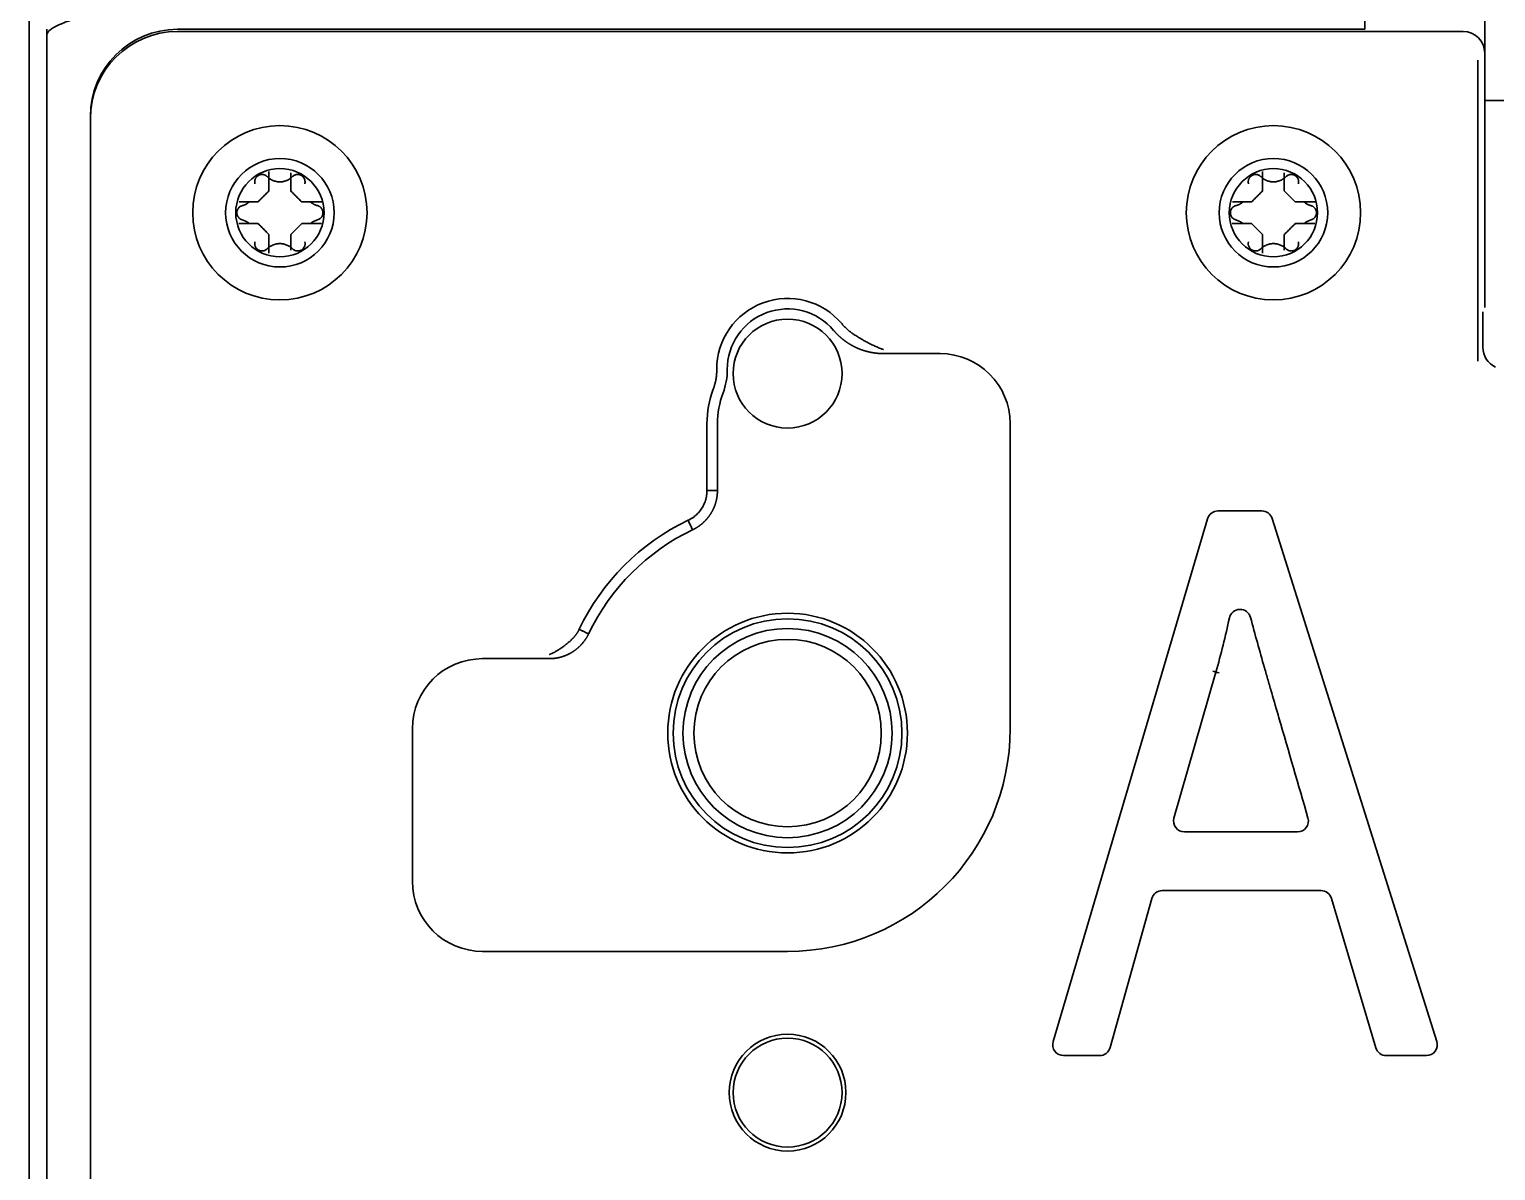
# Model space of a CAD drawing. Extents: x -760 to 4209, y 5795 to 10328.
# Drawn here: x 1849.3 to 1916.6, y 10104.2 to 10156.6 of the extents above; entities that cross this region are included whole.
import ezdxf

# ---------------------------------------------------------------- set-up
doc = ezdxf.new("R2010")
doc.units = 0
doc.header["$LTSCALE"] = 5
doc.layers.add('1', color=7, linetype='CONTINUOUS', true_color=0xffffff)

msp = doc.modelspace()

# ---------------------------------------------------------------- linework, layer by layer
at = {"layer": '1', "color": 7, "linetype": 'Continuous', "lineweight": 35}
for p, q in [((1849.255, 10156.322), (1849.255, 10158.322)), ((1910.555, 10156.622), (1910.555, 10158.422)), ((1916.055, 10157.08), (1916.055, 10153.539)), ((1849.255, 10156.322), (1849.255, 9476.422)), ((1850.055, 10156.622), (1850.055, 10156.372)), ((1850.055, 9177.522), (1850.055, 10156.372)), ((1910.555, 10156.622), (1856.055, 10156.622)), ((1856.055, 10156.522), (1915.056, 10156.522)), ((1915.739, 10155.207), (1915.739, 10141.394)), ((1916.055, 10153.539), (1916.055, 10153.353)), ((1916.055, 10153.353), (2643.555, 10153.353)), ((1916.055, 10153.353), (1916.055, 10143.857)), ((1852.055, 10152.622), (1852.055, 10065.019)), ((1852.055, 10066.521), (1852.055, 10152.522)), ((1915.967, 10142.033), (1915.967, 10143.658)), ((1915.967, 10142.033), (1915.967, 10143.658)), ((1891.055, 10141.739), (1888.464, 10141.739)), ((1915.967, 10142.033), (1915.967, 10142.033)), ((1880.355, 10135.458), (1880.355, 10138.522)), ((1880.838, 10138.522), (1880.838, 10135.458)), ((1894.272, 10124.522), (1894.272, 10138.522)), ((1903.335, 10134.163), (1896.245, 10110.163)), ((1905.82, 10134.522), (1903.815, 10134.522)), ((1913.85, 10110.172), (1906.297, 10134.172)), ((1873.119, 10127.739), (1870.055, 10127.739)), ((1901.789, 10120.425), (1903.717, 10127.122)), ((1866.838, 10124.522), (1866.838, 10117.522)), ((1907.46, 10119.787), (1902.27, 10119.787)), ((1898.859, 10109.887), (1900.77, 10116.729)), ((1901.252, 10117.094), (1908.54, 10117.094)), ((1909.019, 10116.736), (1911.051, 10109.88)), ((1870.055, 10114.304), (1884.055, 10114.304)), ((1896.724, 10109.522), (1898.377, 10109.522)), ((1911.53, 10109.522), (1913.373, 10109.522))]:
    msp.add_line(p, q, dxfattribs=at)
for centre, radius in [((1860.755, 10148.204), 4), ((1906.355, 10148.204), 4), ((1860.755, 10148.204), 2.49), ((1860.755, 10148.204), 2.025), ((1906.355, 10148.204), 2.49), ((1906.355, 10148.204), 2.025), ((1884.055, 10140.822), 2.5), ((1884.055, 10124.322), 5.5), ((1884.055, 10124.32), 5.25), ((1884.055, 10124.322), 4.8), ((1884.055, 10124.322), 4.3), ((1884.055, 10107.822), 2.68), ((1884.055, 10107.822), 2.5)]:
    msp.add_circle(centre, radius, dxfattribs=at)
for centre, radius, start, end in [((1856.055, 10152.622), 4, 90, 180), ((1856.055, 10152.522), 4, 90, 180), ((1884.055, 10141.022), 3.25, 40.12402, 180.27494), ((1884.055, 10141.022), 2.767, 40.12402, 180.27494), ((1891.055, 10138.522), 3.217, 0, 90), ((1884.855, 10138.522), 4.5, 159.36558, 180), ((1884.855, 10138.522), 4.017, 159.36558, 180), ((1884.055, 10124.522), 10.6, 115.50031, 154.49969), ((1903.815, 10134.022), 0.5, 90, 163.54074), ((1905.82, 10134.022), 0.5, 17.47032, 90), ((1884.055, 10124.522), 10.117, 115.50031, 154.49969), ((1904.823, 10129.502), 0.5, 14.73644, 167.89897), ((1870.055, 10124.522), 3.217, 90, 180), ((1884.055, 10124.522), 10.217, 270, 0), ((1902.27, 10120.287), 0.5, 163.94567, 270), ((1907.46, 10120.287), 0.5, 270, 16.1636), ((1870.055, 10117.522), 3.217, 180, 270), ((1901.252, 10116.594), 0.5, 90, 164.3881), ((1908.54, 10116.594), 0.5, 16.50585, 90), ((1896.724, 10110.022), 0.5, 163.54074, 270), ((1898.377, 10110.022), 0.5, 270, 344.3881), ((1911.53, 10110.022), 0.5, 196.50585, 270), ((1913.373, 10110.022), 0.5, 270, 17.47032)]:
    msp.add_arc(centre, radius, start, end, dxfattribs=at)
for centre, major_axis, ratio, start_param, end_param in [((1915.054, 10155.521), (0.708, 0.708), 0.998783, 5.498396, 7.067974), ((1916.968, 10142.035), (-0.709, -0.709), 0.997569, 5.498396, 6.644262), ((1903.572, 10127.163), (-0.144, 0.041), 0.003982, 3.141593, 4.712389), ((1903.861, 10127.081), (-0.144, 0.041), 0.003982, 4.712389, 6.283185)]:
    msp.add_ellipse(centre, major_axis=major_axis, ratio=ratio, start_param=start_param, end_param=end_param, dxfattribs=at)
for points, knots in [([(1851.855, 10157.281), (1851.743, 10157.244), (1851.632, 10157.207), (1851.412, 10157.133), (1851.305, 10157.096), (1851.097, 10157.022), (1850.997, 10156.985), (1850.807, 10156.912), (1850.718, 10156.875), (1850.554, 10156.801), (1850.479, 10156.764), (1850.345, 10156.69), (1850.287, 10156.653), (1850.189, 10156.58), (1850.149, 10156.543), (1850.09, 10156.469), (1850.07, 10156.432), (1850.061, 10156.395)], [0, 0, 0, 0, 0.125, 0.125, 0.25, 0.25, 0.375, 0.375, 0.5, 0.5, 0.625, 0.625, 0.75, 0.75, 0.875, 0.875, 1, 1, 1, 1]), ([(1850.061, 10156.395), (1850.06, 10156.392), (1850.058, 10156.384), (1850.056, 10156.377), (1850.055, 10156.373), (1850.055, 10156.372), (1850.055, 10156.372)], [0, 0, 0, 0, 0.244951, 0.494182, 0.746344, 1, 1, 1, 1]), ([(1859.61, 10149.536), (1859.606, 10149.554), (1859.599, 10149.589), (1859.599, 10149.625), (1859.6, 10149.653), (1859.601, 10149.662), (1859.604, 10149.68), (1859.606, 10149.689), (1859.612, 10149.716), (1859.617, 10149.733), (1859.628, 10149.759), (1859.631, 10149.767), (1859.64, 10149.783), (1859.644, 10149.791), (1859.659, 10149.815), (1859.67, 10149.83), (1859.688, 10149.851), (1859.694, 10149.858), (1859.708, 10149.87), (1859.714, 10149.877), (1859.736, 10149.894), (1859.751, 10149.905), (1859.775, 10149.919), (1859.783, 10149.923), (1859.8, 10149.931), (1859.809, 10149.935), (1859.835, 10149.944), (1859.852, 10149.95), (1859.88, 10149.955), (1859.889, 10149.956), (1859.907, 10149.958), (1859.917, 10149.959), (1859.935, 10149.96), (1859.945, 10149.96), (1859.963, 10149.959), (1859.972, 10149.958), (1859.999, 10149.954), (1860.017, 10149.95), (1860.043, 10149.942), (1860.052, 10149.939), (1860.069, 10149.932), (1860.077, 10149.928), (1860.102, 10149.916), (1860.117, 10149.907), (1860.139, 10149.891), (1860.147, 10149.886), (1860.16, 10149.874), (1860.167, 10149.868), (1860.174, 10149.861)], [0, 0, 0, 0, 0.0625, 0.125, 0.125, 0.15625, 0.15625, 0.1875, 0.1875, 0.25, 0.25, 0.28125, 0.28125, 0.3125, 0.3125, 0.375, 0.375, 0.40625, 0.40625, 0.4375, 0.4375, 0.5, 0.5, 0.53125, 0.53125, 0.5625, 0.5625, 0.625, 0.625, 0.65625, 0.65625, 0.6875, 0.6875, 0.71875, 0.71875, 0.75, 0.75, 0.8125, 0.8125, 0.84375, 0.84375, 0.875, 0.875, 0.9375, 0.9375, 0.96875, 0.96875, 1, 1, 1, 1]), ([(1860.174, 10149.861), (1860.211, 10149.824), (1860.252, 10149.79), (1860.318, 10149.746), (1860.341, 10149.732), (1860.377, 10149.713), (1860.389, 10149.707), (1860.413, 10149.695), (1860.425, 10149.69), (1860.488, 10149.664), (1860.539, 10149.648), (1860.605, 10149.635), (1860.618, 10149.632), (1860.645, 10149.628), (1860.659, 10149.626), (1860.7, 10149.622), (1860.727, 10149.621), (1860.81, 10149.621), (1860.864, 10149.626), (1860.943, 10149.642), (1860.969, 10149.649), (1861.008, 10149.661), (1861.021, 10149.665), (1861.047, 10149.674), (1861.059, 10149.679), (1861.121, 10149.705), (1861.168, 10149.73), (1861.235, 10149.775), (1861.257, 10149.791), (1861.298, 10149.825), (1861.318, 10149.843), (1861.337, 10149.861)], [0, 0, 0, 0, 0.125, 0.125, 0.1875, 0.1875, 0.21875, 0.21875, 0.25, 0.25, 0.375, 0.375, 0.40625, 0.40625, 0.4375, 0.4375, 0.5, 0.5, 0.625, 0.625, 0.6875, 0.6875, 0.71875, 0.71875, 0.75, 0.75, 0.875, 0.875, 0.9375, 0.9375, 1, 1, 1, 1]), ([(1860.255, 10149.204), (1860.255, 10149.258), (1860.255, 10149.366), (1860.255, 10149.528), (1860.255, 10149.687), (1860.255, 10149.842), (1860.255, 10149.977), (1860.255, 10150.064), (1860.255, 10150.099)], [0, 0, 0, 0, 0.176379, 0.352757, 0.529136, 0.705514, 0.881893, 1, 1, 1, 1]), ([(1861.255, 10150.043), (1861.255, 10149.988), (1861.255, 10149.931), (1861.255, 10149.766), (1861.255, 10149.656), (1861.255, 10149.433), (1861.255, 10149.319), (1861.255, 10149.204)], [0, 0, 0, 0, 0.207293, 0.207293, 0.603646, 0.603646, 1, 1, 1, 1]), ([(1861.337, 10149.861), (1861.349, 10149.874), (1861.377, 10149.898), (1861.408, 10149.916), (1861.433, 10149.928), (1861.441, 10149.932), (1861.458, 10149.939), (1861.466, 10149.942), (1861.493, 10149.95), (1861.51, 10149.954), (1861.538, 10149.958), (1861.547, 10149.959), (1861.565, 10149.96), (1861.575, 10149.96), (1861.602, 10149.959), (1861.62, 10149.957), (1861.648, 10149.952), (1861.657, 10149.949), (1861.675, 10149.944), (1861.683, 10149.941), (1861.709, 10149.932), (1861.726, 10149.924), (1861.75, 10149.91), (1861.758, 10149.905), (1861.773, 10149.894), (1861.781, 10149.889), (1861.802, 10149.871), (1861.815, 10149.858), (1861.834, 10149.837), (1861.84, 10149.83), (1861.851, 10149.815), (1861.856, 10149.808), (1861.87, 10149.784), (1861.879, 10149.768), (1861.889, 10149.742), (1861.892, 10149.734), (1861.898, 10149.716), (1861.9, 10149.707), (1861.906, 10149.681), (1861.909, 10149.663), (1861.911, 10149.635), (1861.911, 10149.626), (1861.911, 10149.608), (1861.91, 10149.599), (1861.907, 10149.572), (1861.904, 10149.554), (1861.9, 10149.536)], [0, 0, 0, 0, 0.0625, 0.125, 0.125, 0.15625, 0.15625, 0.1875, 0.1875, 0.25, 0.25, 0.28125, 0.28125, 0.3125, 0.3125, 0.375, 0.375, 0.40625, 0.40625, 0.4375, 0.4375, 0.5, 0.5, 0.53125, 0.53125, 0.5625, 0.5625, 0.625, 0.625, 0.65625, 0.65625, 0.6875, 0.6875, 0.75, 0.75, 0.78125, 0.78125, 0.8125, 0.8125, 0.875, 0.875, 0.90625, 0.90625, 0.9375, 0.9375, 1, 1, 1, 1]), ([(1905.21, 10149.536), (1905.206, 10149.554), (1905.199, 10149.589), (1905.199, 10149.625), (1905.2, 10149.653), (1905.201, 10149.662), (1905.204, 10149.68), (1905.206, 10149.689), (1905.212, 10149.716), (1905.217, 10149.733), (1905.228, 10149.759), (1905.231, 10149.767), (1905.24, 10149.783), (1905.244, 10149.791), (1905.259, 10149.815), (1905.27, 10149.83), (1905.288, 10149.851), (1905.294, 10149.858), (1905.308, 10149.87), (1905.314, 10149.877), (1905.336, 10149.894), (1905.351, 10149.905), (1905.375, 10149.919), (1905.383, 10149.923), (1905.4, 10149.931), (1905.409, 10149.935), (1905.435, 10149.944), (1905.452, 10149.95), (1905.48, 10149.955), (1905.489, 10149.956), (1905.507, 10149.958), (1905.517, 10149.959), (1905.535, 10149.96), (1905.545, 10149.96), (1905.563, 10149.959), (1905.572, 10149.958), (1905.599, 10149.954), (1905.617, 10149.95), (1905.643, 10149.942), (1905.652, 10149.939), (1905.669, 10149.932), (1905.677, 10149.928), (1905.702, 10149.916), (1905.717, 10149.907), (1905.739, 10149.891), (1905.747, 10149.886), (1905.76, 10149.874), (1905.767, 10149.868), (1905.774, 10149.861)], [0, 0, 0, 0, 0.0625, 0.125, 0.125, 0.15625, 0.15625, 0.1875, 0.1875, 0.25, 0.25, 0.28125, 0.28125, 0.3125, 0.3125, 0.375, 0.375, 0.40625, 0.40625, 0.4375, 0.4375, 0.5, 0.5, 0.53125, 0.53125, 0.5625, 0.5625, 0.625, 0.625, 0.65625, 0.65625, 0.6875, 0.6875, 0.71875, 0.71875, 0.75, 0.75, 0.8125, 0.8125, 0.84375, 0.84375, 0.875, 0.875, 0.9375, 0.9375, 0.96875, 0.96875, 1, 1, 1, 1]), ([(1905.774, 10149.861), (1905.811, 10149.824), (1905.852, 10149.79), (1905.918, 10149.746), (1905.941, 10149.732), (1905.977, 10149.713), (1905.989, 10149.707), (1906.013, 10149.695), (1906.025, 10149.69), (1906.088, 10149.664), (1906.139, 10149.648), (1906.205, 10149.635), (1906.218, 10149.632), (1906.245, 10149.628), (1906.259, 10149.626), (1906.3, 10149.622), (1906.327, 10149.621), (1906.41, 10149.621), (1906.464, 10149.626), (1906.543, 10149.642), (1906.569, 10149.649), (1906.608, 10149.661), (1906.621, 10149.665), (1906.647, 10149.674), (1906.659, 10149.679), (1906.721, 10149.705), (1906.768, 10149.73), (1906.835, 10149.775), (1906.857, 10149.791), (1906.898, 10149.825), (1906.918, 10149.843), (1906.937, 10149.861)], [0, 0, 0, 0, 0.125, 0.125, 0.1875, 0.1875, 0.21875, 0.21875, 0.25, 0.25, 0.375, 0.375, 0.40625, 0.40625, 0.4375, 0.4375, 0.5, 0.5, 0.625, 0.625, 0.6875, 0.6875, 0.71875, 0.71875, 0.75, 0.75, 0.875, 0.875, 0.9375, 0.9375, 1, 1, 1, 1]), ([(1905.855, 10149.204), (1905.855, 10149.258), (1905.855, 10149.366), (1905.855, 10149.528), (1905.855, 10149.687), (1905.855, 10149.842), (1905.855, 10149.977), (1905.855, 10150.064), (1905.855, 10150.099)], [0, 0, 0, 0, 0.176379, 0.352757, 0.529136, 0.705514, 0.881893, 1, 1, 1, 1]), ([(1906.855, 10150.043), (1906.855, 10149.988), (1906.855, 10149.931), (1906.855, 10149.766), (1906.855, 10149.656), (1906.855, 10149.433), (1906.855, 10149.319), (1906.855, 10149.204)], [0, 0, 0, 0, 0.207293, 0.207293, 0.603646, 0.603646, 1, 1, 1, 1]), ([(1906.937, 10149.861), (1906.949, 10149.874), (1906.977, 10149.898), (1907.008, 10149.916), (1907.033, 10149.928), (1907.041, 10149.932), (1907.058, 10149.939), (1907.066, 10149.942), (1907.093, 10149.95), (1907.11, 10149.954), (1907.138, 10149.958), (1907.147, 10149.959), (1907.165, 10149.96), (1907.175, 10149.96), (1907.202, 10149.959), (1907.22, 10149.957), (1907.248, 10149.952), (1907.257, 10149.949), (1907.275, 10149.944), (1907.283, 10149.941), (1907.309, 10149.932), (1907.326, 10149.924), (1907.35, 10149.91), (1907.358, 10149.905), (1907.373, 10149.894), (1907.381, 10149.889), (1907.402, 10149.871), (1907.415, 10149.858), (1907.434, 10149.837), (1907.44, 10149.83), (1907.451, 10149.815), (1907.456, 10149.808), (1907.47, 10149.784), (1907.479, 10149.768), (1907.489, 10149.742), (1907.492, 10149.734), (1907.498, 10149.716), (1907.5, 10149.707), (1907.506, 10149.681), (1907.509, 10149.663), (1907.511, 10149.635), (1907.511, 10149.626), (1907.511, 10149.608), (1907.51, 10149.599), (1907.507, 10149.572), (1907.504, 10149.554), (1907.5, 10149.536)], [0, 0, 0, 0, 0.0625, 0.125, 0.125, 0.15625, 0.15625, 0.1875, 0.1875, 0.25, 0.25, 0.28125, 0.28125, 0.3125, 0.3125, 0.375, 0.375, 0.40625, 0.40625, 0.4375, 0.4375, 0.5, 0.5, 0.53125, 0.53125, 0.5625, 0.5625, 0.625, 0.625, 0.65625, 0.65625, 0.6875, 0.6875, 0.75, 0.75, 0.78125, 0.78125, 0.8125, 0.8125, 0.875, 0.875, 0.90625, 0.90625, 0.9375, 0.9375, 1, 1, 1, 1]), ([(1859.029, 10147.879), (1859.012, 10147.884), (1858.978, 10147.896), (1858.946, 10147.913), (1858.923, 10147.928), (1858.915, 10147.934), (1858.901, 10147.945), (1858.894, 10147.951), (1858.874, 10147.97), (1858.862, 10147.983), (1858.845, 10148.005), (1858.84, 10148.013), (1858.83, 10148.028), (1858.825, 10148.036), (1858.812, 10148.06), (1858.804, 10148.077), (1858.795, 10148.103), (1858.793, 10148.112), (1858.788, 10148.13), (1858.786, 10148.139), (1858.782, 10148.167), (1858.78, 10148.185), (1858.78, 10148.213), (1858.78, 10148.222), (1858.782, 10148.241), (1858.783, 10148.25), (1858.788, 10148.277), (1858.792, 10148.295), (1858.801, 10148.322), (1858.804, 10148.33), (1858.812, 10148.347), (1858.816, 10148.356), (1858.829, 10148.38), (1858.839, 10148.395), (1858.856, 10148.417), (1858.862, 10148.424), (1858.874, 10148.438), (1858.881, 10148.444), (1858.901, 10148.463), (1858.915, 10148.474), (1858.938, 10148.489), (1858.946, 10148.494), (1858.962, 10148.503), (1858.97, 10148.507), (1858.994, 10148.518), (1859.012, 10148.524), (1859.029, 10148.529)], [0, 0, 0, 0, 0.0625, 0.125, 0.125, 0.15625, 0.15625, 0.1875, 0.1875, 0.25, 0.25, 0.28125, 0.28125, 0.3125, 0.3125, 0.375, 0.375, 0.40625, 0.40625, 0.4375, 0.4375, 0.5, 0.5, 0.53125, 0.53125, 0.5625, 0.5625, 0.625, 0.625, 0.65625, 0.65625, 0.6875, 0.6875, 0.75, 0.75, 0.78125, 0.78125, 0.8125, 0.8125, 0.875, 0.875, 0.90625, 0.90625, 0.9375, 0.9375, 1, 1, 1, 1]), ([(1858.88, 10148.704), (1858.947, 10148.704), (1859.015, 10148.704), (1859.193, 10148.704), (1859.303, 10148.704), (1859.526, 10148.704), (1859.64, 10148.704), (1859.755, 10148.704)], [0, 0, 0, 0, 0.241257, 0.241257, 0.620628, 0.620628, 1, 1, 1, 1]), ([(1859.029, 10148.529), (1859.081, 10148.543), (1859.13, 10148.562), (1859.202, 10148.597), (1859.225, 10148.61), (1859.259, 10148.631), (1859.271, 10148.638), (1859.293, 10148.654), (1859.304, 10148.662), (1859.326, 10148.678), (1859.336, 10148.687), (1859.347, 10148.696)], [0, 0, 0, 0, 0.4426, 0.4426, 0.6639, 0.6639, 0.77455, 0.77455, 0.885201, 0.885201, 1, 1, 1, 1]), ([(1861.755, 10148.704), (1861.809, 10148.704), (1861.917, 10148.704), (1862.079, 10148.704), (1862.238, 10148.704), (1862.393, 10148.704), (1862.537, 10148.704), (1862.633, 10148.704), (1862.678, 10148.704)], [0, 0, 0, 0, 0.17105, 0.3421, 0.513149, 0.684199, 0.855249, 1, 1, 1, 1]), ([(1862.162, 10148.696), (1862.173, 10148.687), (1862.205, 10148.662), (1862.238, 10148.639), (1862.272, 10148.617), (1862.284, 10148.611), (1862.308, 10148.598), (1862.319, 10148.591), (1862.379, 10148.562), (1862.429, 10148.543), (1862.481, 10148.529)], [0, 0, 0, 0, 0.11426, 0.335695, 0.335695, 0.446413, 0.446413, 0.55713, 0.55713, 1, 1, 1, 1]), ([(1862.481, 10148.529), (1862.498, 10148.524), (1862.532, 10148.512), (1862.564, 10148.495), (1862.587, 10148.48), (1862.594, 10148.474), (1862.609, 10148.463), (1862.616, 10148.457), (1862.636, 10148.438), (1862.648, 10148.425), (1862.665, 10148.403), (1862.67, 10148.396), (1862.68, 10148.38), (1862.685, 10148.372), (1862.698, 10148.348), (1862.706, 10148.331), (1862.715, 10148.305), (1862.717, 10148.296), (1862.722, 10148.278), (1862.724, 10148.269), (1862.728, 10148.241), (1862.73, 10148.223), (1862.73, 10148.195), (1862.73, 10148.186), (1862.728, 10148.167), (1862.727, 10148.158), (1862.722, 10148.131), (1862.718, 10148.113), (1862.709, 10148.087), (1862.706, 10148.078), (1862.698, 10148.061), (1862.694, 10148.053), (1862.681, 10148.028), (1862.671, 10148.013), (1862.654, 10147.991), (1862.648, 10147.984), (1862.636, 10147.97), (1862.629, 10147.964), (1862.609, 10147.945), (1862.595, 10147.934), (1862.572, 10147.919), (1862.565, 10147.914), (1862.549, 10147.905), (1862.541, 10147.901), (1862.516, 10147.89), (1862.499, 10147.884), (1862.481, 10147.879)], [0, 0, 0, 0, 0.0625, 0.125, 0.125, 0.15625, 0.15625, 0.1875, 0.1875, 0.25, 0.25, 0.28125, 0.28125, 0.3125, 0.3125, 0.375, 0.375, 0.40625, 0.40625, 0.4375, 0.4375, 0.5, 0.5, 0.53125, 0.53125, 0.5625, 0.5625, 0.625, 0.625, 0.65625, 0.65625, 0.6875, 0.6875, 0.75, 0.75, 0.78125, 0.78125, 0.8125, 0.8125, 0.875, 0.875, 0.90625, 0.90625, 0.9375, 0.9375, 1, 1, 1, 1]), ([(1904.629, 10147.879), (1904.612, 10147.884), (1904.578, 10147.896), (1904.546, 10147.913), (1904.523, 10147.928), (1904.515, 10147.934), (1904.501, 10147.945), (1904.494, 10147.951), (1904.474, 10147.97), (1904.462, 10147.983), (1904.445, 10148.005), (1904.44, 10148.013), (1904.43, 10148.028), (1904.425, 10148.036), (1904.412, 10148.06), (1904.404, 10148.077), (1904.395, 10148.103), (1904.393, 10148.112), (1904.388, 10148.13), (1904.386, 10148.139), (1904.382, 10148.167), (1904.38, 10148.185), (1904.38, 10148.213), (1904.38, 10148.222), (1904.382, 10148.241), (1904.383, 10148.25), (1904.388, 10148.277), (1904.392, 10148.295), (1904.401, 10148.322), (1904.404, 10148.33), (1904.412, 10148.347), (1904.416, 10148.356), (1904.429, 10148.38), (1904.439, 10148.395), (1904.456, 10148.417), (1904.462, 10148.424), (1904.474, 10148.438), (1904.481, 10148.444), (1904.501, 10148.463), (1904.515, 10148.474), (1904.538, 10148.489), (1904.546, 10148.494), (1904.562, 10148.503), (1904.57, 10148.507), (1904.594, 10148.518), (1904.612, 10148.524), (1904.629, 10148.529)], [0, 0, 0, 0, 0.0625, 0.125, 0.125, 0.15625, 0.15625, 0.1875, 0.1875, 0.25, 0.25, 0.28125, 0.28125, 0.3125, 0.3125, 0.375, 0.375, 0.40625, 0.40625, 0.4375, 0.4375, 0.5, 0.5, 0.53125, 0.53125, 0.5625, 0.5625, 0.625, 0.625, 0.65625, 0.65625, 0.6875, 0.6875, 0.75, 0.75, 0.78125, 0.78125, 0.8125, 0.8125, 0.875, 0.875, 0.90625, 0.90625, 0.9375, 0.9375, 1, 1, 1, 1]), ([(1904.48, 10148.704), (1904.547, 10148.704), (1904.615, 10148.704), (1904.793, 10148.704), (1904.903, 10148.704), (1905.126, 10148.704), (1905.24, 10148.704), (1905.355, 10148.704)], [0, 0, 0, 0, 0.241257, 0.241257, 0.620628, 0.620628, 1, 1, 1, 1]), ([(1904.629, 10148.529), (1904.681, 10148.543), (1904.73, 10148.562), (1904.802, 10148.597), (1904.825, 10148.61), (1904.859, 10148.631), (1904.871, 10148.638), (1904.893, 10148.654), (1904.904, 10148.662), (1904.926, 10148.678), (1904.936, 10148.687), (1904.947, 10148.696)], [0, 0, 0, 0, 0.4426, 0.4426, 0.6639, 0.6639, 0.77455, 0.77455, 0.885201, 0.885201, 1, 1, 1, 1]), ([(1907.355, 10148.704), (1907.409, 10148.704), (1907.517, 10148.704), (1907.679, 10148.704), (1907.838, 10148.704), (1907.993, 10148.704), (1908.137, 10148.704), (1908.233, 10148.704), (1908.278, 10148.704)], [0, 0, 0, 0, 0.17105, 0.3421, 0.513149, 0.684199, 0.855249, 1, 1, 1, 1]), ([(1907.762, 10148.696), (1907.773, 10148.687), (1907.805, 10148.662), (1907.838, 10148.639), (1907.872, 10148.617), (1907.884, 10148.611), (1907.908, 10148.598), (1907.919, 10148.591), (1907.979, 10148.562), (1908.029, 10148.543), (1908.081, 10148.529)], [0, 0, 0, 0, 0.11426, 0.335695, 0.335695, 0.446413, 0.446413, 0.55713, 0.55713, 1, 1, 1, 1]), ([(1908.081, 10148.529), (1908.098, 10148.524), (1908.132, 10148.512), (1908.164, 10148.495), (1908.187, 10148.48), (1908.194, 10148.474), (1908.209, 10148.463), (1908.216, 10148.457), (1908.236, 10148.438), (1908.248, 10148.425), (1908.265, 10148.403), (1908.27, 10148.396), (1908.28, 10148.38), (1908.285, 10148.372), (1908.298, 10148.348), (1908.306, 10148.331), (1908.315, 10148.305), (1908.317, 10148.296), (1908.322, 10148.278), (1908.324, 10148.269), (1908.328, 10148.241), (1908.33, 10148.223), (1908.33, 10148.195), (1908.33, 10148.186), (1908.328, 10148.167), (1908.327, 10148.158), (1908.322, 10148.131), (1908.318, 10148.113), (1908.309, 10148.087), (1908.306, 10148.078), (1908.298, 10148.061), (1908.294, 10148.053), (1908.281, 10148.028), (1908.271, 10148.013), (1908.254, 10147.991), (1908.248, 10147.984), (1908.236, 10147.97), (1908.229, 10147.964), (1908.209, 10147.945), (1908.195, 10147.934), (1908.172, 10147.919), (1908.165, 10147.914), (1908.149, 10147.905), (1908.141, 10147.901), (1908.116, 10147.89), (1908.099, 10147.884), (1908.081, 10147.879)], [0, 0, 0, 0, 0.0625, 0.125, 0.125, 0.15625, 0.15625, 0.1875, 0.1875, 0.25, 0.25, 0.28125, 0.28125, 0.3125, 0.3125, 0.375, 0.375, 0.40625, 0.40625, 0.4375, 0.4375, 0.5, 0.5, 0.53125, 0.53125, 0.5625, 0.5625, 0.625, 0.625, 0.65625, 0.65625, 0.6875, 0.6875, 0.75, 0.75, 0.78125, 0.78125, 0.8125, 0.8125, 0.875, 0.875, 0.90625, 0.90625, 0.9375, 0.9375, 1, 1, 1, 1]), ([(1859.755, 10147.704), (1859.701, 10147.704), (1859.593, 10147.704), (1859.431, 10147.704), (1859.272, 10147.704), (1859.117, 10147.704), (1858.984, 10147.704), (1858.9, 10147.704), (1858.868, 10147.704)], [0, 0, 0, 0, 0.177991, 0.355983, 0.533974, 0.711965, 0.889957, 1, 1, 1, 1]), ([(1859.348, 10147.712), (1859.337, 10147.721), (1859.305, 10147.746), (1859.272, 10147.769), (1859.237, 10147.791), (1859.226, 10147.798), (1859.202, 10147.811), (1859.19, 10147.817), (1859.13, 10147.846), (1859.081, 10147.865), (1859.029, 10147.879)], [0, 0, 0, 0, 0.114897, 0.336173, 0.336173, 0.446811, 0.446811, 0.557449, 0.557449, 1, 1, 1, 1]), ([(1862.662, 10147.704), (1862.584, 10147.704), (1862.505, 10147.704), (1862.317, 10147.704), (1862.207, 10147.704), (1861.984, 10147.704), (1861.87, 10147.704), (1861.755, 10147.704)], [0, 0, 0, 0, 0.268822, 0.268822, 0.634411, 0.634411, 1, 1, 1, 1]), ([(1862.481, 10147.879), (1862.429, 10147.865), (1862.38, 10147.846), (1862.308, 10147.811), (1862.285, 10147.798), (1862.251, 10147.777), (1862.239, 10147.77), (1862.217, 10147.754), (1862.206, 10147.747), (1862.184, 10147.73), (1862.174, 10147.721), (1862.163, 10147.712)], [0, 0, 0, 0, 0.442502, 0.442502, 0.663754, 0.663754, 0.774379, 0.774379, 0.885005, 0.885005, 1, 1, 1, 1]), ([(1905.355, 10147.704), (1905.301, 10147.704), (1905.193, 10147.704), (1905.031, 10147.704), (1904.872, 10147.704), (1904.717, 10147.704), (1904.584, 10147.704), (1904.5, 10147.704), (1904.468, 10147.704)], [0, 0, 0, 0, 0.177991, 0.355983, 0.533974, 0.711965, 0.889957, 1, 1, 1, 1]), ([(1904.948, 10147.712), (1904.937, 10147.721), (1904.905, 10147.746), (1904.872, 10147.769), (1904.837, 10147.791), (1904.826, 10147.798), (1904.802, 10147.811), (1904.79, 10147.817), (1904.73, 10147.846), (1904.681, 10147.865), (1904.629, 10147.879)], [0, 0, 0, 0, 0.114897, 0.336173, 0.336173, 0.446811, 0.446811, 0.557449, 0.557449, 1, 1, 1, 1]), ([(1908.262, 10147.704), (1908.184, 10147.704), (1908.105, 10147.704), (1907.917, 10147.704), (1907.807, 10147.704), (1907.584, 10147.704), (1907.47, 10147.704), (1907.355, 10147.704)], [0, 0, 0, 0, 0.268822, 0.268822, 0.634411, 0.634411, 1, 1, 1, 1]), ([(1908.081, 10147.879), (1908.029, 10147.865), (1907.98, 10147.846), (1907.908, 10147.811), (1907.885, 10147.798), (1907.851, 10147.777), (1907.839, 10147.77), (1907.817, 10147.754), (1907.806, 10147.747), (1907.784, 10147.73), (1907.774, 10147.721), (1907.763, 10147.712)], [0, 0, 0, 0, 0.442502, 0.442502, 0.663754, 0.663754, 0.774379, 0.774379, 0.885005, 0.885005, 1, 1, 1, 1]), ([(1860.174, 10146.547), (1860.161, 10146.534), (1860.133, 10146.511), (1860.102, 10146.492), (1860.078, 10146.48), (1860.069, 10146.476), (1860.052, 10146.469), (1860.044, 10146.466), (1860.018, 10146.458), (1860, 10146.454), (1859.963, 10146.449), (1859.945, 10146.448), (1859.908, 10146.449), (1859.889, 10146.451), (1859.862, 10146.457), (1859.853, 10146.459), (1859.835, 10146.464), (1859.826, 10146.467), (1859.8, 10146.476), (1859.784, 10146.484), (1859.76, 10146.498), (1859.752, 10146.503), (1859.737, 10146.514), (1859.729, 10146.519), (1859.708, 10146.537), (1859.694, 10146.55), (1859.676, 10146.571), (1859.67, 10146.578), (1859.659, 10146.593), (1859.654, 10146.601), (1859.64, 10146.624), (1859.631, 10146.641), (1859.621, 10146.666), (1859.618, 10146.675), (1859.612, 10146.692), (1859.61, 10146.701), (1859.604, 10146.728), (1859.601, 10146.746), (1859.599, 10146.773), (1859.599, 10146.782), (1859.599, 10146.8), (1859.6, 10146.809), (1859.603, 10146.836), (1859.606, 10146.854), (1859.61, 10146.872)], [0, 0, 0, 0, 0.0625, 0.125, 0.125, 0.15625, 0.15625, 0.1875, 0.1875, 0.25, 0.25, 0.3125, 0.3125, 0.375, 0.375, 0.40625, 0.40625, 0.4375, 0.4375, 0.5, 0.5, 0.53125, 0.53125, 0.5625, 0.5625, 0.625, 0.625, 0.65625, 0.65625, 0.6875, 0.6875, 0.75, 0.75, 0.78125, 0.78125, 0.8125, 0.8125, 0.875, 0.875, 0.90625, 0.90625, 0.9375, 0.9375, 1, 1, 1, 1]), ([(1860.255, 10146.346), (1860.255, 10146.408), (1860.255, 10146.47), (1860.255, 10146.642), (1860.255, 10146.752), (1860.255, 10146.975), (1860.255, 10147.089), (1860.255, 10147.204)], [0, 0, 0, 0, 0.225482, 0.225482, 0.612741, 0.612741, 1, 1, 1, 1]), ([(1861.255, 10147.204), (1861.255, 10147.15), (1861.255, 10147.042), (1861.255, 10146.88), (1861.255, 10146.721), (1861.255, 10146.593), (1861.255, 10146.517), (1861.255, 10146.493)], [0, 0, 0, 0, 0.223221, 0.446441, 0.669662, 0.892882, 1, 1, 1, 1]), ([(1861.899, 10146.872), (1861.904, 10146.855), (1861.911, 10146.819), (1861.911, 10146.783), (1861.91, 10146.755), (1861.909, 10146.746), (1861.906, 10146.728), (1861.904, 10146.719), (1861.898, 10146.693), (1861.893, 10146.675), (1861.882, 10146.65), (1861.879, 10146.641), (1861.87, 10146.625), (1861.866, 10146.617), (1861.851, 10146.593), (1861.84, 10146.578), (1861.822, 10146.557), (1861.816, 10146.551), (1861.802, 10146.538), (1861.796, 10146.531), (1861.774, 10146.514), (1861.759, 10146.503), (1861.735, 10146.489), (1861.727, 10146.485), (1861.71, 10146.477), (1861.701, 10146.473), (1861.675, 10146.464), (1861.658, 10146.458), (1861.63, 10146.453), (1861.621, 10146.452), (1861.602, 10146.45), (1861.593, 10146.449), (1861.575, 10146.448), (1861.565, 10146.448), (1861.547, 10146.449), (1861.538, 10146.45), (1861.511, 10146.454), (1861.493, 10146.458), (1861.466, 10146.466), (1861.458, 10146.469), (1861.441, 10146.476), (1861.432, 10146.48), (1861.408, 10146.492), (1861.392, 10146.501), (1861.37, 10146.517), (1861.363, 10146.523), (1861.349, 10146.534), (1861.343, 10146.541), (1861.336, 10146.547)], [0, 0, 0, 0, 0.0625, 0.125, 0.125, 0.15625, 0.15625, 0.1875, 0.1875, 0.25, 0.25, 0.28125, 0.28125, 0.3125, 0.3125, 0.375, 0.375, 0.40625, 0.40625, 0.4375, 0.4375, 0.5, 0.5, 0.53125, 0.53125, 0.5625, 0.5625, 0.625, 0.625, 0.65625, 0.65625, 0.6875, 0.6875, 0.71875, 0.71875, 0.75, 0.75, 0.8125, 0.8125, 0.84375, 0.84375, 0.875, 0.875, 0.9375, 0.9375, 0.96875, 0.96875, 1, 1, 1, 1]), ([(1905.774, 10146.547), (1905.761, 10146.534), (1905.733, 10146.511), (1905.702, 10146.492), (1905.678, 10146.48), (1905.669, 10146.476), (1905.652, 10146.469), (1905.644, 10146.466), (1905.618, 10146.458), (1905.6, 10146.454), (1905.563, 10146.449), (1905.545, 10146.448), (1905.508, 10146.449), (1905.489, 10146.451), (1905.462, 10146.457), (1905.453, 10146.459), (1905.435, 10146.464), (1905.426, 10146.467), (1905.4, 10146.476), (1905.384, 10146.484), (1905.36, 10146.498), (1905.352, 10146.503), (1905.337, 10146.514), (1905.329, 10146.519), (1905.308, 10146.537), (1905.294, 10146.55), (1905.276, 10146.571), (1905.27, 10146.578), (1905.259, 10146.593), (1905.254, 10146.601), (1905.24, 10146.624), (1905.231, 10146.641), (1905.221, 10146.666), (1905.218, 10146.675), (1905.212, 10146.692), (1905.21, 10146.701), (1905.204, 10146.728), (1905.201, 10146.746), (1905.199, 10146.773), (1905.199, 10146.782), (1905.199, 10146.8), (1905.2, 10146.809), (1905.203, 10146.836), (1905.206, 10146.854), (1905.21, 10146.872)], [0, 0, 0, 0, 0.0625, 0.125, 0.125, 0.15625, 0.15625, 0.1875, 0.1875, 0.25, 0.25, 0.3125, 0.3125, 0.375, 0.375, 0.40625, 0.40625, 0.4375, 0.4375, 0.5, 0.5, 0.53125, 0.53125, 0.5625, 0.5625, 0.625, 0.625, 0.65625, 0.65625, 0.6875, 0.6875, 0.75, 0.75, 0.78125, 0.78125, 0.8125, 0.8125, 0.875, 0.875, 0.90625, 0.90625, 0.9375, 0.9375, 1, 1, 1, 1]), ([(1905.855, 10146.346), (1905.855, 10146.408), (1905.855, 10146.47), (1905.855, 10146.642), (1905.855, 10146.752), (1905.855, 10146.975), (1905.855, 10147.089), (1905.855, 10147.204)], [0, 0, 0, 0, 0.225482, 0.225482, 0.612741, 0.612741, 1, 1, 1, 1]), ([(1906.855, 10147.204), (1906.855, 10147.15), (1906.855, 10147.042), (1906.855, 10146.88), (1906.855, 10146.721), (1906.855, 10146.593), (1906.855, 10146.517), (1906.855, 10146.493)], [0, 0, 0, 0, 0.223221, 0.446441, 0.669662, 0.892882, 1, 1, 1, 1]), ([(1907.499, 10146.872), (1907.504, 10146.855), (1907.511, 10146.819), (1907.511, 10146.783), (1907.51, 10146.755), (1907.509, 10146.746), (1907.506, 10146.728), (1907.504, 10146.719), (1907.498, 10146.693), (1907.493, 10146.675), (1907.482, 10146.65), (1907.479, 10146.641), (1907.47, 10146.625), (1907.466, 10146.617), (1907.451, 10146.593), (1907.44, 10146.578), (1907.422, 10146.557), (1907.416, 10146.551), (1907.402, 10146.538), (1907.396, 10146.531), (1907.374, 10146.514), (1907.359, 10146.503), (1907.335, 10146.489), (1907.327, 10146.485), (1907.31, 10146.477), (1907.301, 10146.473), (1907.275, 10146.464), (1907.258, 10146.458), (1907.23, 10146.453), (1907.221, 10146.452), (1907.202, 10146.45), (1907.193, 10146.449), (1907.175, 10146.448), (1907.165, 10146.448), (1907.147, 10146.449), (1907.138, 10146.45), (1907.111, 10146.454), (1907.093, 10146.458), (1907.066, 10146.466), (1907.058, 10146.469), (1907.041, 10146.476), (1907.032, 10146.48), (1907.008, 10146.492), (1906.992, 10146.501), (1906.97, 10146.517), (1906.963, 10146.523), (1906.949, 10146.534), (1906.943, 10146.541), (1906.936, 10146.547)], [0, 0, 0, 0, 0.0625, 0.125, 0.125, 0.15625, 0.15625, 0.1875, 0.1875, 0.25, 0.25, 0.28125, 0.28125, 0.3125, 0.3125, 0.375, 0.375, 0.40625, 0.40625, 0.4375, 0.4375, 0.5, 0.5, 0.53125, 0.53125, 0.5625, 0.5625, 0.625, 0.625, 0.65625, 0.65625, 0.6875, 0.6875, 0.71875, 0.71875, 0.75, 0.75, 0.8125, 0.8125, 0.84375, 0.84375, 0.875, 0.875, 0.9375, 0.9375, 0.96875, 0.96875, 1, 1, 1, 1]), ([(1861.336, 10146.547), (1861.298, 10146.585), (1861.257, 10146.618), (1861.191, 10146.662), (1861.169, 10146.676), (1861.121, 10146.702), (1861.097, 10146.713), (1861.022, 10146.744), (1860.971, 10146.76), (1860.905, 10146.773), (1860.891, 10146.776), (1860.864, 10146.78), (1860.851, 10146.782), (1860.81, 10146.786), (1860.783, 10146.787), (1860.7, 10146.787), (1860.646, 10146.782), (1860.567, 10146.766), (1860.541, 10146.759), (1860.502, 10146.747), (1860.489, 10146.743), (1860.463, 10146.734), (1860.451, 10146.729), (1860.389, 10146.703), (1860.342, 10146.678), (1860.275, 10146.633), (1860.254, 10146.617), (1860.212, 10146.583), (1860.192, 10146.566), (1860.174, 10146.547)], [0, 0, 0, 0, 0.125, 0.125, 0.1875, 0.1875, 0.25, 0.25, 0.375, 0.375, 0.40625, 0.40625, 0.4375, 0.4375, 0.5, 0.5, 0.625, 0.625, 0.6875, 0.6875, 0.71875, 0.71875, 0.75, 0.75, 0.875, 0.875, 0.9375, 0.9375, 1, 1, 1, 1]), ([(1906.936, 10146.547), (1906.898, 10146.585), (1906.857, 10146.618), (1906.791, 10146.662), (1906.769, 10146.676), (1906.721, 10146.702), (1906.697, 10146.713), (1906.622, 10146.744), (1906.571, 10146.76), (1906.505, 10146.773), (1906.491, 10146.776), (1906.464, 10146.78), (1906.451, 10146.782), (1906.41, 10146.786), (1906.383, 10146.787), (1906.3, 10146.787), (1906.246, 10146.782), (1906.167, 10146.766), (1906.141, 10146.759), (1906.102, 10146.747), (1906.089, 10146.743), (1906.063, 10146.734), (1906.051, 10146.729), (1905.989, 10146.703), (1905.942, 10146.678), (1905.875, 10146.633), (1905.854, 10146.617), (1905.812, 10146.583), (1905.792, 10146.566), (1905.774, 10146.547)], [0, 0, 0, 0, 0.125, 0.125, 0.1875, 0.1875, 0.25, 0.25, 0.375, 0.375, 0.40625, 0.40625, 0.4375, 0.4375, 0.5, 0.5, 0.625, 0.625, 0.6875, 0.6875, 0.71875, 0.71875, 0.75, 0.75, 0.875, 0.875, 0.9375, 0.9375, 1, 1, 1, 1]), ([(1888.464, 10141.739), (1888.455, 10141.739), (1888.436, 10141.739), (1888.409, 10141.74), (1888.382, 10141.74), (1888.355, 10141.741), (1888.328, 10141.742), (1888.301, 10141.744), (1888.273, 10141.745), (1888.246, 10141.747), (1888.219, 10141.749), (1888.192, 10141.751), (1888.165, 10141.754), (1888.138, 10141.757), (1888.111, 10141.76), (1888.084, 10141.763), (1888.057, 10141.767), (1888.03, 10141.771), (1888.003, 10141.775), (1887.976, 10141.779), (1887.95, 10141.784), (1887.923, 10141.788), (1887.896, 10141.793), (1887.869, 10141.799), (1887.843, 10141.804), (1887.816, 10141.81), (1887.79, 10141.816), (1887.763, 10141.822), (1887.737, 10141.829), (1887.711, 10141.835), (1887.684, 10141.842), (1887.658, 10141.849), (1887.632, 10141.857), (1887.606, 10141.865), (1887.58, 10141.872), (1887.554, 10141.881), (1887.528, 10141.889), (1887.502, 10141.898), (1887.476, 10141.906), (1887.451, 10141.915), (1887.425, 10141.925), (1887.4, 10141.934), (1887.374, 10141.944), (1887.349, 10141.954), (1887.324, 10141.964), (1887.299, 10141.975), (1887.274, 10141.985), (1887.249, 10141.996), (1887.224, 10142.007), (1887.199, 10142.019), (1887.175, 10142.03), (1887.15, 10142.042), (1887.126, 10142.054), (1887.102, 10142.066), (1887.078, 10142.079), (1887.054, 10142.091), (1887.03, 10142.104), (1887.006, 10142.118), (1886.982, 10142.131), (1886.958, 10142.144), (1886.935, 10142.158), (1886.912, 10142.172), (1886.889, 10142.186), (1886.865, 10142.201), (1886.843, 10142.215), (1886.82, 10142.23), (1886.797, 10142.245), (1886.775, 10142.26), (1886.752, 10142.276), (1886.73, 10142.291), (1886.708, 10142.307), (1886.686, 10142.323), (1886.664, 10142.339), (1886.642, 10142.356), (1886.621, 10142.372), (1886.599, 10142.389), (1886.578, 10142.406), (1886.557, 10142.423), (1886.536, 10142.441), (1886.516, 10142.458), (1886.495, 10142.476), (1886.475, 10142.494), (1886.454, 10142.512), (1886.434, 10142.531), (1886.414, 10142.549), (1886.394, 10142.568), (1886.375, 10142.587), (1886.355, 10142.606), (1886.336, 10142.625), (1886.317, 10142.644), (1886.298, 10142.664), (1886.28, 10142.683), (1886.261, 10142.703), (1886.243, 10142.723), (1886.224, 10142.744), (1886.207, 10142.764), (1886.189, 10142.784), (1886.177, 10142.798), (1886.171, 10142.805)], [0, 0, 0, 0, 0.010418, 0.020835, 0.031253, 0.04167, 0.052088, 0.062505, 0.072922, 0.08334, 0.093757, 0.104175, 0.114592, 0.125009, 0.135426, 0.145844, 0.156261, 0.166678, 0.177095, 0.187512, 0.197929, 0.208347, 0.218764, 0.229181, 0.239598, 0.250015, 0.260432, 0.270849, 0.281266, 0.291683, 0.302099, 0.312516, 0.322933, 0.33335, 0.343767, 0.354184, 0.364601, 0.375017, 0.385434, 0.395851, 0.406267, 0.416684, 0.427101, 0.437518, 0.447934, 0.458351, 0.468767, 0.479184, 0.489601, 0.500017, 0.510434, 0.52085, 0.531267, 0.541683, 0.5521, 0.562516, 0.572933, 0.583349, 0.593766, 0.604182, 0.614599, 0.625015, 0.635431, 0.645848, 0.656264, 0.66668, 0.677097, 0.687513, 0.697929, 0.708346, 0.718762, 0.729178, 0.739595, 0.750011, 0.760427, 0.770844, 0.78126, 0.791676, 0.802092, 0.812509, 0.822925, 0.833341, 0.843757, 0.854173, 0.86459, 0.875006, 0.885422, 0.895838, 0.906254, 0.916671, 0.927087, 0.937503, 0.947919, 0.958335, 0.968752, 0.979168, 0.989584, 1, 1, 1, 1]), ([(1888.46, 10141.927), (1888.456, 10141.928), (1888.453, 10141.929), (1888.448, 10141.931), (1888.447, 10141.931), (1888.445, 10141.932), (1888.442, 10141.933), (1888.439, 10141.934), (1888.43, 10141.937), (1888.422, 10141.94), (1888.4, 10141.948), (1888.385, 10141.953), (1888.339, 10141.97), (1888.309, 10141.981), (1888.22, 10142.015), (1888.16, 10142.04), (1888.041, 10142.091), (1887.982, 10142.118), (1887.864, 10142.174), (1887.747, 10142.233), (1887.631, 10142.297), (1887.516, 10142.362), (1887.458, 10142.396), (1887.344, 10142.465), (1887.287, 10142.5), (1887.174, 10142.572), (1887.118, 10142.609), (1887.062, 10142.647)], [0, 0, 0, 0, 0.007813, 0.007813, 0.009766, 0.009766, 0.011719, 0.015625, 0.015625, 0.03125, 0.03125, 0.0625, 0.0625, 0.125, 0.125, 0.25, 0.25, 0.375, 0.375, 0.5, 0.625, 0.625, 0.75, 0.75, 0.875, 0.875, 1, 1, 1, 1]), ([(1881.288, 10141.008), (1881.288, 10140.826), (1881.273, 10140.644), (1881.208, 10140.285), (1881.159, 10140.108), (1881.095, 10139.938)], [0, 0, 0, 0, 0.5, 0.5, 1, 1, 1, 1]), ([(1880.838, 10135.458), (1880.838, 10135.45), (1880.837, 10135.434), (1880.837, 10135.411), (1880.836, 10135.387), (1880.835, 10135.364), (1880.834, 10135.341), (1880.833, 10135.317), (1880.831, 10135.294), (1880.829, 10135.27), (1880.826, 10135.247), (1880.824, 10135.224), (1880.821, 10135.201), (1880.818, 10135.177), (1880.814, 10135.154), (1880.811, 10135.131), (1880.807, 10135.108), (1880.803, 10135.085), (1880.798, 10135.062), (1880.793, 10135.039), (1880.788, 10135.016), (1880.783, 10134.993), (1880.777, 10134.97), (1880.771, 10134.948), (1880.765, 10134.925), (1880.759, 10134.902), (1880.752, 10134.88), (1880.745, 10134.858), (1880.738, 10134.835), (1880.731, 10134.813), (1880.723, 10134.791), (1880.715, 10134.769), (1880.707, 10134.747), (1880.699, 10134.725), (1880.69, 10134.703), (1880.681, 10134.682), (1880.672, 10134.66), (1880.662, 10134.639), (1880.652, 10134.617), (1880.642, 10134.596), (1880.632, 10134.575), (1880.622, 10134.554), (1880.611, 10134.533), (1880.6, 10134.513), (1880.589, 10134.492), (1880.577, 10134.471), (1880.566, 10134.451), (1880.554, 10134.431), (1880.542, 10134.411), (1880.529, 10134.391), (1880.517, 10134.371), (1880.504, 10134.352), (1880.491, 10134.332), (1880.477, 10134.313), (1880.464, 10134.294), (1880.45, 10134.275), (1880.436, 10134.256), (1880.422, 10134.237), (1880.407, 10134.219), (1880.393, 10134.201), (1880.378, 10134.182), (1880.363, 10134.165), (1880.348, 10134.147), (1880.332, 10134.129), (1880.317, 10134.112), (1880.301, 10134.094), (1880.285, 10134.077), (1880.268, 10134.061), (1880.252, 10134.044), (1880.235, 10134.027), (1880.218, 10134.011), (1880.201, 10133.995), (1880.184, 10133.979), (1880.167, 10133.964), (1880.149, 10133.948), (1880.131, 10133.933), (1880.113, 10133.918), (1880.095, 10133.903), (1880.077, 10133.888), (1880.058, 10133.874), (1880.04, 10133.86), (1880.021, 10133.846), (1880.002, 10133.832), (1879.983, 10133.818), (1879.963, 10133.805), (1879.944, 10133.792), (1879.924, 10133.779), (1879.904, 10133.767), (1879.885, 10133.754), (1879.865, 10133.742), (1879.844, 10133.73), (1879.824, 10133.719), (1879.804, 10133.707), (1879.783, 10133.696), (1879.762, 10133.685), (1879.741, 10133.674), (1879.72, 10133.664), (1879.706, 10133.657), (1879.699, 10133.654)], [0, 0, 0, 0, 0.010418, 0.020837, 0.031255, 0.041673, 0.052091, 0.062509, 0.072927, 0.083344, 0.093762, 0.10418, 0.114597, 0.125015, 0.135432, 0.145849, 0.156267, 0.166684, 0.177101, 0.187518, 0.197935, 0.208352, 0.218769, 0.229186, 0.239602, 0.250019, 0.260436, 0.270852, 0.281269, 0.291686, 0.302102, 0.312519, 0.322935, 0.333351, 0.343768, 0.354184, 0.3646, 0.375017, 0.385433, 0.395849, 0.406265, 0.416681, 0.427098, 0.437514, 0.44793, 0.458346, 0.468762, 0.479178, 0.489594, 0.50001, 0.510426, 0.520842, 0.531258, 0.541674, 0.55209, 0.562506, 0.572922, 0.583338, 0.593754, 0.60417, 0.614586, 0.625002, 0.635418, 0.645834, 0.65625, 0.666666, 0.677083, 0.687499, 0.697915, 0.708331, 0.718747, 0.729163, 0.73958, 0.749996, 0.760412, 0.770829, 0.781245, 0.791661, 0.802078, 0.812494, 0.822911, 0.833327, 0.843744, 0.854161, 0.864577, 0.874994, 0.885411, 0.895828, 0.906245, 0.916662, 0.927079, 0.937496, 0.947913, 0.95833, 0.968748, 0.979165, 0.989582, 1, 1, 1, 1]), ([(1903.717, 10127.122), (1903.833, 10127.533), (1903.943, 10127.945), (1904.149, 10128.774), (1904.245, 10129.19), (1904.334, 10129.607)], [0, 0, 0, 0, 0.5, 0.5, 1, 1, 1, 1]), ([(1905.307, 10129.63), (1905.408, 10129.244), (1905.512, 10128.859), (1905.725, 10128.09), (1905.833, 10127.706), (1905.997, 10127.13), (1906.052, 10126.939), (1906.163, 10126.556), (1906.219, 10126.364), (1906.386, 10125.789), (1906.941, 10123.874), (1907.496, 10121.958), (1907.94, 10120.426)], [0, 0, 0, 0, 0.125, 0.125, 0.25, 0.25, 0.3125, 0.3125, 0.375, 0.375, 0.5, 1, 1, 1, 1]), ([(1874.923, 10128.877), (1874.92, 10128.87), (1874.913, 10128.856), (1874.903, 10128.835), (1874.892, 10128.815), (1874.881, 10128.794), (1874.87, 10128.773), (1874.858, 10128.753), (1874.847, 10128.732), (1874.835, 10128.712), (1874.823, 10128.692), (1874.81, 10128.672), (1874.798, 10128.653), (1874.785, 10128.633), (1874.772, 10128.613), (1874.758, 10128.594), (1874.745, 10128.575), (1874.731, 10128.556), (1874.717, 10128.537), (1874.703, 10128.519), (1874.688, 10128.5), (1874.674, 10128.482), (1874.659, 10128.464), (1874.644, 10128.446), (1874.629, 10128.428), (1874.613, 10128.41), (1874.598, 10128.393), (1874.582, 10128.376), (1874.566, 10128.359), (1874.549, 10128.342), (1874.533, 10128.325), (1874.516, 10128.308), (1874.499, 10128.292), (1874.482, 10128.276), (1874.465, 10128.26), (1874.448, 10128.245), (1874.43, 10128.229), (1874.412, 10128.214), (1874.394, 10128.199), (1874.376, 10128.184), (1874.358, 10128.169), (1874.339, 10128.155), (1874.321, 10128.141), (1874.302, 10128.127), (1874.283, 10128.113), (1874.264, 10128.099), (1874.245, 10128.086), (1874.225, 10128.073), (1874.205, 10128.06), (1874.186, 10128.048), (1874.166, 10128.035), (1874.146, 10128.023), (1874.126, 10128.011), (1874.105, 10127.999), (1874.085, 10127.988), (1874.064, 10127.977), (1874.044, 10127.966), (1874.023, 10127.955), (1874.002, 10127.945), (1873.981, 10127.934), (1873.959, 10127.924), (1873.938, 10127.915), (1873.917, 10127.905), (1873.895, 10127.896), (1873.873, 10127.887), (1873.852, 10127.878), (1873.83, 10127.87), (1873.808, 10127.862), (1873.786, 10127.854), (1873.764, 10127.846), (1873.741, 10127.839), (1873.719, 10127.831), (1873.697, 10127.824), (1873.674, 10127.818), (1873.652, 10127.811), (1873.629, 10127.805), (1873.606, 10127.799), (1873.584, 10127.794), (1873.561, 10127.789), (1873.538, 10127.784), (1873.515, 10127.779), (1873.492, 10127.774), (1873.469, 10127.77), (1873.446, 10127.766), (1873.423, 10127.762), (1873.399, 10127.759), (1873.376, 10127.756), (1873.353, 10127.753), (1873.33, 10127.75), (1873.306, 10127.748), (1873.283, 10127.746), (1873.26, 10127.744), (1873.236, 10127.743), (1873.213, 10127.741), (1873.189, 10127.74), (1873.166, 10127.74), (1873.143, 10127.739), (1873.127, 10127.739), (1873.119, 10127.739)], [0, 0, 0, 0, 0.010418, 0.020835, 0.031252, 0.04167, 0.052087, 0.062504, 0.072921, 0.083338, 0.093755, 0.104172, 0.114589, 0.125006, 0.135423, 0.145839, 0.156256, 0.166673, 0.177089, 0.187506, 0.197922, 0.208339, 0.218755, 0.229171, 0.239588, 0.250004, 0.26042, 0.270837, 0.281253, 0.291669, 0.302085, 0.312501, 0.322917, 0.333334, 0.34375, 0.354166, 0.364582, 0.374998, 0.385414, 0.39583, 0.406246, 0.416662, 0.427078, 0.437494, 0.44791, 0.458326, 0.468742, 0.479158, 0.489574, 0.49999, 0.510406, 0.520822, 0.531238, 0.541654, 0.55207, 0.562486, 0.572902, 0.583318, 0.593735, 0.604151, 0.614567, 0.624983, 0.6354, 0.645816, 0.656232, 0.666648, 0.677065, 0.687481, 0.697898, 0.708314, 0.718731, 0.729147, 0.739564, 0.749981, 0.760398, 0.770814, 0.781231, 0.791648, 0.802065, 0.812482, 0.822899, 0.833316, 0.843733, 0.854151, 0.864568, 0.874985, 0.885403, 0.89582, 0.906238, 0.916656, 0.927073, 0.937491, 0.947909, 0.958327, 0.968745, 0.979163, 0.989582, 1, 1, 1, 1]), ([(1874.176, 10128.647), (1874.136, 10128.608), (1874.096, 10128.57), (1874.014, 10128.497), (1873.973, 10128.461), (1873.889, 10128.391), (1873.847, 10128.358), (1873.782, 10128.309), (1873.761, 10128.293), (1873.717, 10128.261), (1873.695, 10128.246), (1873.65, 10128.216), (1873.628, 10128.201), (1873.595, 10128.179), (1873.583, 10128.172), (1873.561, 10128.157), (1873.55, 10128.15), (1873.494, 10128.115), (1873.449, 10128.088), (1873.359, 10128.036), (1873.313, 10128.012), (1873.243, 10127.978), (1873.22, 10127.967), (1873.184, 10127.951), (1873.172, 10127.946), (1873.155, 10127.939), (1873.149, 10127.936), (1873.141, 10127.933), (1873.139, 10127.932), (1873.137, 10127.931), (1873.135, 10127.931), (1873.135, 10127.93), (1873.131, 10127.929), (1873.128, 10127.928), (1873.125, 10127.927)], [0, 0, 0, 0, 0.125, 0.125, 0.25, 0.25, 0.375, 0.375, 0.4375, 0.4375, 0.5, 0.5, 0.5625, 0.5625, 0.59375, 0.59375, 0.625, 0.625, 0.75, 0.75, 0.875, 0.875, 0.9375, 0.9375, 0.96875, 0.96875, 0.984375, 0.984375, 0.988281, 0.990234, 0.990234, 0.992188, 0.992188, 1, 1, 1, 1])]:
    msp.add_open_spline(points, degree=3, knots=knots, dxfattribs=at)
for points, degree in [([(1859.755, 10148.704), (1859.779, 10148.728), (1859.826, 10148.775), (1859.898, 10148.847), (1859.969, 10148.918), (1860.04, 10148.989), (1860.112, 10149.061), (1860.183, 10149.132), (1860.231, 10149.18), (1860.255, 10149.204)], 3), ([(1861.255, 10149.204), (1861.281, 10149.178), (1861.332, 10149.127), (1861.406, 10149.053), (1861.478, 10148.981), (1861.548, 10148.911), (1861.617, 10148.842), (1861.686, 10148.773), (1861.732, 10148.727), (1861.755, 10148.704)], 3), ([(1905.355, 10148.704), (1905.379, 10148.728), (1905.426, 10148.775), (1905.498, 10148.847), (1905.569, 10148.918), (1905.64, 10148.989), (1905.712, 10149.061), (1905.783, 10149.132), (1905.831, 10149.18), (1905.855, 10149.204)], 3), ([(1906.855, 10149.204), (1906.881, 10149.178), (1906.932, 10149.127), (1907.006, 10149.053), (1907.078, 10148.981), (1907.148, 10148.911), (1907.217, 10148.842), (1907.286, 10148.773), (1907.332, 10148.727), (1907.355, 10148.704)], 3), ([(1860.255, 10147.204), (1860.229, 10147.23), (1860.178, 10147.281), (1860.104, 10147.355), (1860.032, 10147.427), (1859.962, 10147.497), (1859.893, 10147.566), (1859.824, 10147.635), (1859.778, 10147.681), (1859.755, 10147.704)], 3), ([(1861.755, 10147.704), (1861.731, 10147.68), (1861.684, 10147.633), (1861.612, 10147.561), (1861.541, 10147.49), (1861.47, 10147.419), (1861.398, 10147.347), (1861.327, 10147.276), (1861.279, 10147.228), (1861.255, 10147.204)], 3), ([(1905.855, 10147.204), (1905.829, 10147.23), (1905.778, 10147.281), (1905.704, 10147.355), (1905.632, 10147.427), (1905.562, 10147.497), (1905.493, 10147.566), (1905.424, 10147.635), (1905.378, 10147.681), (1905.355, 10147.704)], 3), ([(1907.355, 10147.704), (1907.331, 10147.68), (1907.284, 10147.633), (1907.212, 10147.561), (1907.141, 10147.49), (1907.07, 10147.419), (1906.998, 10147.347), (1906.927, 10147.276), (1906.879, 10147.228), (1906.855, 10147.204)], 3), ([(1886.54, 10143.116), (1886.77, 10142.841), (1887.061, 10142.646)], 2), ([(1880.644, 10140.108), (1880.808, 10140.542), (1880.805, 10141.006)], 2), ([(1879.492, 10134.089), (1879.89, 10134.276), (1880.358, 10135.02), (1880.355, 10135.458)], 2), ([(1880.838, 10135.458), (1880.355, 10135.458)], 1), ([(1879.699, 10133.654), (1879.63, 10133.799), (1879.561, 10133.944), (1879.492, 10134.089)], 3), ([(1874.177, 10128.646), (1874.369, 10128.833), (1874.488, 10129.085)], 2), ([(1874.923, 10128.877), (1874.488, 10129.085)], 1)]:
    msp.add_open_spline(points, degree=degree, dxfattribs=at)

doc.saveas('drawing.dxf')
